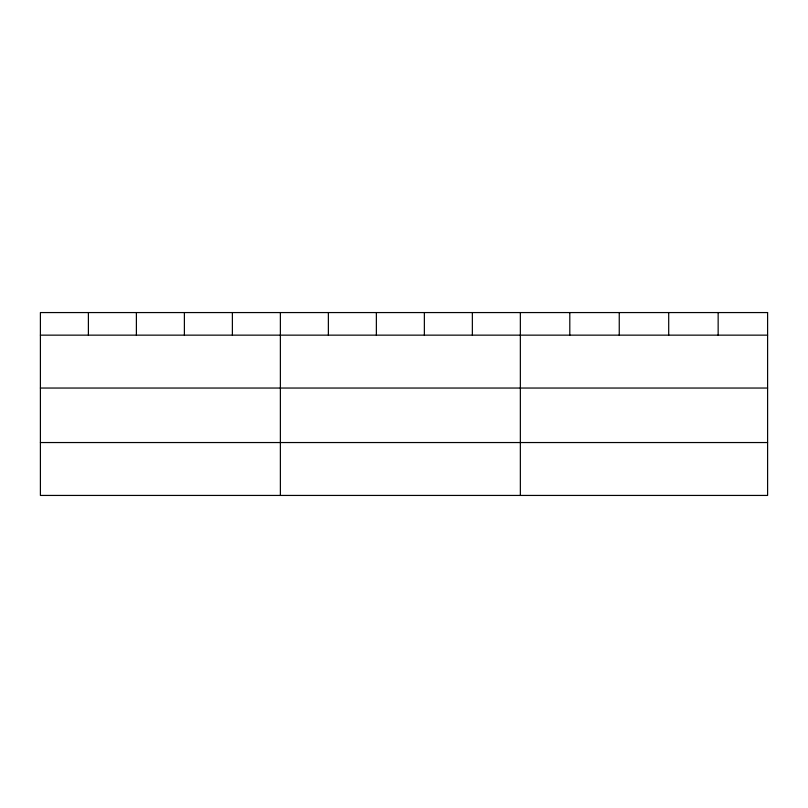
<?xml version="1.0" encoding="UTF-8"?>
<svg xmlns="http://www.w3.org/2000/svg" width="808" height="808" viewBox="0 0 808 808"><rect width="100%" height="100%" fill="white"/><g stroke="black" fill="none" stroke-linecap="round" stroke-linejoin="round"><path stroke-width="1.21" d="M40.4 335.148L767.6 335.148M40.4 388.042L767.6 388.042M40.4 442.542L767.6 442.542M718.15 312.565L718.15 335.148M668.701 312.565L668.701 335.148M619.251 312.565L619.251 335.148M569.802 312.565L569.802 335.148M520.352 312.565L520.352 495.435M472.357 312.565L472.357 335.148M424.362 312.565L424.362 335.148M376.366 312.565L376.366 335.148M328.371 312.565L328.371 335.148M280.376 312.565L280.376 495.435M232.381 312.565L232.381 335.148M184.386 312.565L184.386 335.148M136.39 312.565L136.39 335.148M88.395 312.565L88.395 335.148M767.6 312.565L40.4 312.565L40.4 495.435L767.6 495.435L767.6 312.565"/></g></svg>
